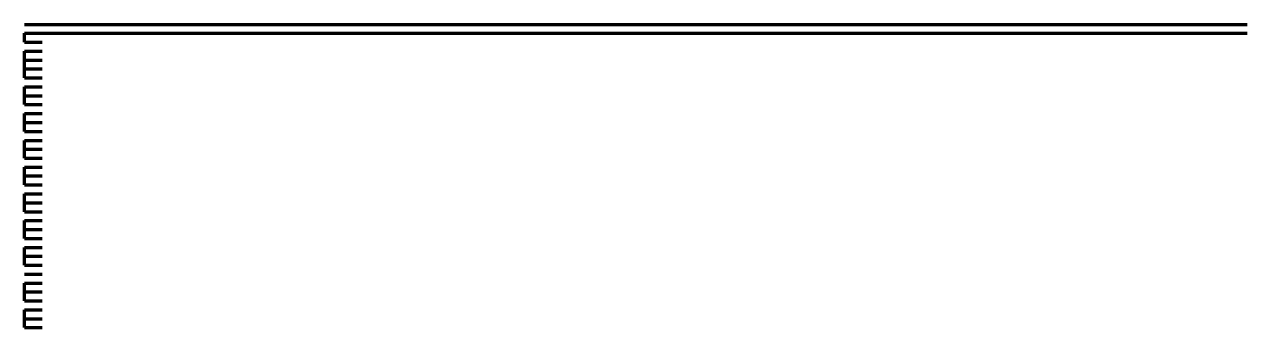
# Model space of a CAD drawing. Header units: inches. Extents: x 16 to 776, y 37 to 575.
# Drawn here: x 603.33 to 626.08, y 410.33 to 416 of the extents above; entities that cross this region are included whole.
import ezdxf

# ---------------------------------------------------------------- set-up
doc = ezdxf.new("R2010")
doc.units = ezdxf.units.IN
doc.header["$MEASUREMENT"] = 0
doc.layers.add('P', color=250, linetype='CONTINUOUS', lineweight=100)

msp = doc.modelspace()

# ---------------------------------------------------------------- linework, layer by layer
at = {"layer": 'P', "color": 0, "linetype": 'Continuous'}
for points in [[(603.333, 416), (603.5, 416)], [(603.333, 416), (603.5, 416)], [(603.333, 416), (603.5, 416)], [(603.5, 416), (603.667, 416)], [(603.5, 416), (603.667, 416)], [(603.5, 416), (603.667, 416)], [(603.5, 416), (603.667, 416)], [(603.667, 416), (603.667, 416)], [(603.667, 416), (603.833, 416)], [(603.667, 416), (603.667, 416)], [(603.667, 416), (603.833, 416)], [(603.833, 416), (604, 416)], [(603.833, 416), (604, 416)], [(604, 416), (604, 416)], [(604, 416), (604.167, 416)], [(604, 416), (604, 416)], [(604, 416), (604.167, 416)], [(604.167, 416), (604.333, 416)], [(604.167, 416), (604.333, 416)], [(604.333, 416), (604.5, 416)], [(604.333, 416), (604.5, 416)], [(604.5, 416), (604.5, 416)], [(604.5, 416), (604.667, 416)], [(604.5, 416), (604.5, 416)], [(604.5, 416), (604.667, 416)], [(604.667, 416), (604.833, 416)], [(604.667, 416), (604.833, 416)], [(604.833, 416), (605, 416)], [(604.833, 416), (605, 416)], [(604.833, 416), (605, 416)], [(605, 416), (605, 416)], [(605, 416), (605, 416)], [(605, 416), (605.167, 416)], [(605, 416), (605, 416)], [(605, 416), (605.167, 416)], [(605.167, 416), (605.333, 416)], [(605.167, 416), (605.333, 416)], [(605.333, 416), (605.333, 416)], [(605.333, 416), (605.5, 416)], [(605.333, 416), (605.333, 416)], [(605.333, 416), (605.5, 416)], [(605.5, 416), (605.667, 416)], [(605.5, 416), (605.667, 416)], [(605.667, 416), (605.833, 416)], [(605.667, 416), (605.833, 416)], [(605.833, 416), (605.833, 416)], [(605.833, 416), (606, 416)], [(605.833, 416), (605.833, 416)], [(605.833, 416), (606, 416)], [(606, 416), (606.167, 416)], [(606, 416), (606.167, 416)], [(606.167, 416), (606.167, 416)], [(606.167, 416), (606.333, 416)], [(606.167, 416), (606.167, 416)], [(606.167, 416), (606.333, 416)], [(606.333, 416), (606.5, 416)], [(606.333, 416), (606.5, 416)], [(606.5, 416), (606.667, 416)], [(606.5, 416), (606.667, 416)], [(606.667, 416), (606.667, 416)], [(606.667, 416), (606.833, 416)], [(606.667, 416), (606.667, 416)], [(606.667, 416), (606.833, 416)], [(606.833, 416), (607, 416)], [(606.833, 416), (607, 416)], [(606.833, 416), (607, 416)], [(607, 416), (607, 416)], [(607, 416), (607, 416)], [(607, 416), (607.167, 416)], [(607, 416), (607, 416)], [(607, 416), (607.167, 416)], [(607, 416), (607, 416)], [(607, 416), (607.167, 416)], [(607.167, 416), (607.333, 416)], [(607.167, 416), (607.333, 416)], [(607.333, 416), (607.5, 416)], [(607.333, 416), (607.5, 416)], [(607.5, 416), (607.5, 416)], [(607.5, 416), (607.667, 416)], [(607.5, 416), (607.5, 416)], [(607.5, 416), (607.667, 416)], [(607.5, 416), (607.5, 416)], [(607.5, 416), (607.667, 416)], [(607.667, 416), (607.833, 416)], [(607.667, 416), (607.833, 416)], [(607.833, 416), (608, 416)], [(607.833, 416), (608, 416)], [(608, 416), (608, 416)], [(608, 416), (608.167, 416)], [(608, 416), (608, 416)], [(608, 416), (608.167, 416)], [(608, 416), (608, 416)], [(608, 416), (608.167, 416)], [(608.167, 416), (608.333, 416)], [(608.167, 416), (608.333, 416)], [(608.333, 416), (608.333, 416)], [(608.333, 416), (608.5, 416)], [(608.333, 416), (608.333, 416)], [(608.333, 416), (608.5, 416)], [(608.333, 416), (608.5, 416)], [(608.5, 416), (608.667, 416)], [(608.5, 416), (608.667, 416)], [(608.5, 416), (608.667, 416)], [(608.667, 416), (608.833, 416)], [(608.667, 416), (608.833, 416)], [(608.833, 416), (608.833, 416)], [(608.833, 416), (609, 416)], [(608.833, 416), (608.833, 416)], [(608.833, 416), (609, 416)], [(609, 416), (609.167, 416)], [(609, 416), (609.167, 416)], [(609, 416), (609.167, 416)], [(609.167, 416), (609.167, 416)], [(609.167, 416), (609.167, 416)], [(609.167, 416), (609.333, 416)], [(609.167, 416), (609.167, 416)], [(609.167, 416), (609.333, 416)], [(609.333, 416), (609.5, 416)], [(609.333, 416), (609.5, 416)], [(609.5, 416), (609.667, 416)], [(609.5, 416), (609.667, 416)], [(609.667, 416), (609.667, 416)], [(609.667, 416), (609.833, 416)], [(609.667, 416), (609.667, 416)], [(609.667, 416), (609.833, 416)], [(609.833, 416), (610, 416)], [(609.833, 416), (610, 416)], [(610, 416), (610, 416)], [(610, 416), (610.167, 416)], [(610, 416), (610, 416)], [(610, 416), (610.167, 416)], [(610.167, 416), (610.333, 416)], [(610.167, 416), (610.333, 416)], [(610.333, 416), (610.5, 416)], [(610.333, 416), (610.5, 416)], [(610.5, 416), (610.5, 416)], [(610.5, 416), (610.667, 416)], [(610.5, 416), (610.5, 416)], [(610.5, 416), (610.667, 416)], [(610.667, 416), (610.833, 416)], [(610.667, 416), (610.833, 416)], [(610.833, 416), (611, 416)], [(610.833, 416), (611, 416)], [(611, 416), (611, 416)], [(611, 416), (611.167, 416)], [(611, 416), (611, 416)], [(611, 416), (611.167, 416)], [(611.167, 416), (611.333, 416)], [(611.167, 416), (611.333, 416)], [(611.333, 416), (611.333, 416)], [(611.333, 416), (611.5, 416)], [(611.333, 416), (611.333, 416)], [(611.333, 416), (611.5, 416)], [(611.5, 416), (611.667, 416)], [(611.5, 416), (611.667, 416)], [(611.667, 416), (611.833, 416)], [(611.667, 416), (611.833, 416)], [(611.833, 416), (611.833, 416)], [(611.833, 416), (612, 416)], [(611.833, 416), (611.833, 416)], [(611.833, 416), (612, 416)], [(612, 416), (612.167, 416)], [(612, 416), (612.167, 416)], [(612.167, 416), (612.167, 416)], [(612.167, 416), (612.333, 416)], [(612.167, 416), (612.167, 416)], [(612.167, 416), (612.333, 416)], [(612.333, 416), (612.5, 416)], [(612.333, 416), (612.5, 416)], [(612.5, 416), (612.667, 416)], [(612.5, 416), (612.667, 416)], [(612.667, 416), (612.667, 416)], [(612.667, 416), (612.833, 416)], [(612.667, 416), (612.667, 416)], [(612.667, 416), (612.833, 416)], [(612.833, 416), (613, 416)], [(612.833, 416), (613, 416)], [(613, 416), (613, 416)], [(613, 416), (613.167, 416)], [(613, 416), (613, 416)], [(613, 416), (613.167, 416)], [(613.167, 416), (613.333, 416)], [(613.167, 416), (613.333, 416)], [(613.167, 416), (613.333, 416)], [(613.333, 416), (613.5, 416)], [(613.333, 416), (613.5, 416)], [(613.333, 416), (613.5, 416)], [(613.5, 416), (613.5, 416)], [(613.5, 416), (613.667, 416)], [(613.5, 416), (613.5, 416)], [(613.5, 416), (613.667, 416)], [(613.667, 416), (613.833, 416)], [(613.667, 416), (613.833, 416)], [(613.833, 416), (614, 416)], [(613.833, 416), (614, 416)], [(614, 416), (614, 416)], [(614, 416), (614.167, 416)], [(614, 416), (614, 416)], [(614, 416), (614.167, 416)], [(614.167, 416), (614.333, 416)], [(614.167, 416), (614.333, 416)], [(614.333, 416), (614.333, 416)], [(614.333, 416), (614.5, 416)], [(614.333, 416), (614.333, 416)], [(614.333, 416), (614.5, 416)], [(614.5, 416), (614.667, 416)], [(614.5, 416), (614.667, 416)], [(614.667, 416), (614.833, 416)], [(614.667, 416), (614.833, 416)], [(614.667, 416), (614.833, 416)], [(614.833, 416), (614.833, 416)], [(614.833, 416), (614.833, 416)], [(614.833, 416), (615, 416)], [(614.833, 416), (614.833, 416)], [(614.833, 416), (615, 416)], [(615, 416), (615.167, 416)], [(615, 416), (615.167, 416)], [(615.167, 416), (615.167, 416)], [(615.167, 416), (615.333, 416)], [(615.167, 416), (615.167, 416)], [(615.167, 416), (615.333, 416)], [(615.167, 416), (615.333, 416)], [(615.333, 416), (615.5, 416)], [(615.333, 416), (615.5, 416)], [(615.333, 416), (615.5, 416)], [(615.5, 416), (615.667, 416)], [(615.5, 416), (615.667, 416)], [(615.667, 416), (615.667, 416)], [(615.667, 416), (615.833, 416)], [(615.667, 416), (615.667, 416)], [(615.667, 416), (615.833, 416)], [(615.667, 416), (615.833, 416)], [(615.833, 416), (616, 416)], [(615.833, 416), (616, 416)], [(615.833, 416), (616, 416)], [(616, 416), (616, 416)], [(616, 416), (616.167, 416)], [(616, 416), (616, 416)], [(616, 416), (616.167, 416)], [(616.167, 416), (616.333, 416)], [(616.167, 416), (616.333, 416)], [(616.167, 416), (616.333, 416)], [(616.333, 416), (616.5, 416)], [(616.333, 416), (616.5, 416)], [(616.333, 416), (616.5, 416)], [(616.5, 416), (616.5, 416)], [(616.5, 416), (616.667, 416)], [(616.5, 416), (616.5, 416)], [(616.5, 416), (616.667, 416)], [(616.667, 416), (616.833, 416)], [(616.667, 416), (616.833, 416)], [(616.667, 416), (616.833, 416)], [(616.833, 416), (617, 416)], [(616.833, 416), (617, 416)], [(616.833, 416), (617, 416)], [(616.833, 416), (617, 416)], [(617, 416), (617, 416)], [(617, 416), (617, 416)], [(617, 416), (617.167, 416)], [(617, 416), (617, 416)], [(617, 416), (617.167, 416)], [(617.167, 416), (617.333, 416)], [(617.167, 416), (617.333, 416)], [(617.333, 416), (617.333, 416)], [(617.333, 416), (617.5, 416)], [(617.333, 416), (617.333, 416)], [(617.333, 416), (617.5, 416)], [(617.5, 416), (617.667, 416)], [(617.5, 416), (617.667, 416)], [(617.667, 416), (617.833, 416)], [(617.667, 416), (617.833, 416)], [(617.833, 416), (617.833, 416)], [(617.833, 416), (618, 416)], [(617.833, 416), (617.833, 416)], [(617.833, 416), (618, 416)], [(618, 416), (618.167, 416)], [(618, 416), (618.167, 416)], [(618.167, 416), (618.167, 416)], [(618.167, 416), (618.333, 416)], [(618.167, 416), (618.167, 416)], [(618.167, 416), (618.333, 416)], [(618.333, 416), (618.5, 416)], [(618.333, 416), (618.5, 416)], [(618.5, 416), (618.667, 416)], [(618.5, 416), (618.667, 416)], [(618.667, 416), (618.667, 416)], [(618.667, 416), (618.833, 416)], [(618.667, 416), (618.667, 416)], [(618.667, 416), (618.833, 416)], [(618.833, 416), (619, 416)], [(618.833, 416), (619, 416)], [(618.833, 416), (619, 416)], [(619, 416), (619, 416)], [(619, 416), (619, 416)], [(619, 416), (619.167, 416)], [(619, 416), (619, 416)], [(619, 416), (619.167, 416)], [(619.167, 416), (619.333, 416)], [(619.167, 416), (619.333, 416)], [(619.333, 416), (619.5, 416)], [(619.333, 416), (619.5, 416)], [(619.5, 416), (619.5, 416)], [(619.5, 416), (619.667, 416)], [(619.5, 416), (619.5, 416)], [(619.5, 416), (619.667, 416)], [(619.667, 416), (619.833, 416)], [(619.667, 416), (619.833, 416)], [(619.833, 416), (620, 416)], [(619.833, 416), (620, 416)], [(620, 416), (620, 416)], [(620, 416), (620.167, 416)], [(620, 416), (620, 416)], [(620, 416), (620.167, 416)], [(620.167, 416), (620.333, 416)], [(620.167, 416), (620.333, 416)], [(620.333, 416), (620.333, 416)], [(620.333, 416), (620.5, 416)], [(620.333, 416), (620.333, 416)], [(620.333, 416), (620.5, 416)], [(620.5, 416), (620.667, 416)], [(620.5, 416), (620.667, 416)], [(620.667, 416), (620.833, 416)], [(620.667, 416), (620.833, 416)], [(620.833, 416), (620.833, 416)], [(620.833, 416), (621, 416)], [(620.833, 416), (620.833, 416)], [(620.833, 416), (621, 416)], [(621, 416), (621.167, 416)], [(621, 416), (621.167, 416)], [(621, 416), (621.167, 416)], [(621.167, 416), (621.167, 416)], [(621.167, 416), (621.167, 416)], [(621.167, 416), (621.333, 416)], [(621.167, 416), (621.167, 416)], [(621.167, 416), (621.333, 416)], [(621.333, 416), (621.5, 416)], [(621.333, 416), (621.5, 416)], [(621.5, 416), (621.667, 416)], [(621.5, 416), (621.667, 416)], [(621.5, 416), (621.667, 416)], [(621.667, 416), (621.667, 416)], [(621.667, 416), (621.667, 416)], [(621.667, 416), (621.833, 416)], [(621.667, 416), (621.667, 416)], [(621.667, 416), (621.833, 416)], [(621.833, 416), (622, 416)], [(621.833, 416), (622, 416)], [(622, 416), (622, 416)], [(622, 416), (622.167, 416)], [(622, 416), (622, 416)], [(622, 416), (622.167, 416)], [(622, 416), (622, 416)], [(622, 416), (622.167, 416)], [(622.167, 416), (622.333, 416)], [(622.167, 416), (622.333, 416)], [(622.333, 416), (622.5, 416)], [(622.333, 416), (622.5, 416)], [(622.5, 416), (622.5, 416)], [(622.5, 416), (622.667, 416)], [(622.5, 416), (622.5, 416)], [(622.5, 416), (622.667, 416)], [(622.5, 416), (622.5, 416)], [(622.5, 416), (622.667, 416)], [(622.667, 416), (622.833, 416)], [(622.667, 416), (622.833, 416)], [(622.833, 416), (623, 416)], [(622.833, 416), (623, 416)], [(623, 416), (623, 416)], [(623, 416), (623.167, 416)], [(623, 416), (623, 416)], [(623, 416), (623.167, 416)], [(623.167, 416), (623.333, 416)], [(623.167, 416), (623.333, 416)], [(623.333, 416), (623.333, 416)], [(623.333, 416), (623.5, 416)], [(623.333, 416), (623.333, 416)], [(623.333, 416), (623.5, 416)], [(623.5, 416), (623.667, 416)], [(623.5, 416), (623.667, 416)], [(623.667, 416), (623.833, 416)], [(623.667, 416), (623.833, 416)], [(623.833, 416), (623.833, 416)], [(623.833, 416), (624, 416)], [(623.833, 416), (623.833, 416)], [(623.833, 416), (624, 416)], [(624, 416), (624.167, 416)], [(624, 416), (624.167, 416)], [(624, 416), (624.167, 416)], [(624.167, 416), (624.167, 416)], [(624.167, 416), (624.167, 416)], [(624.167, 416), (624.333, 416)], [(624.167, 416), (624.167, 416)], [(624.167, 416), (624.333, 416)], [(624.333, 416), (624.5, 416)], [(624.333, 416), (624.5, 416)], [(624.5, 416), (624.667, 416)], [(624.5, 416), (624.667, 416)], [(624.5, 416), (624.667, 416)], [(624.667, 416), (624.667, 416)], [(624.667, 416), (624.667, 416)], [(624.667, 416), (624.833, 416)], [(624.667, 416), (624.667, 416)], [(624.667, 416), (624.833, 416)], [(624.833, 416), (625, 416)], [(624.833, 416), (625, 416)], [(625, 416), (625, 416)], [(625, 416), (625.167, 416)], [(625, 416), (625, 416)], [(625, 416), (625.167, 416)], [(625.167, 416), (625.333, 416)], [(625.167, 416), (625.333, 416)], [(625.333, 416), (625.5, 416)], [(625.333, 416), (625.5, 416)], [(625.5, 416), (625.5, 416)], [(625.5, 416), (625.667, 416)], [(625.5, 416), (625.5, 416)], [(625.5, 416), (625.667, 416)], [(625.667, 416), (625.833, 416)], [(625.667, 416), (625.833, 416)], [(625.833, 416), (626, 416)], [(625.833, 416), (626, 416)], [(626, 416), (626, 416)], [(626, 416), (626.167, 416)], [(626, 416), (626, 416)], [(626, 416), (626.167, 416)], [(603.333, 415.833), (603.5, 415.833)], [(603.333, 415.833), (603.5, 415.833)], [(603.333, 415.833), (603.5, 415.833)], [(603.333, 415.667), (603.333, 415.833)], [(603.333, 415.833), (603.5, 415.833)], [(603.333, 415.833), (603.5, 415.833)], [(603.333, 415.667), (603.5, 415.667)], [(603.333, 415.667), (603.5, 415.667)], [(603.333, 415.667), (603.5, 415.667)], [(603.5, 415.833), (603.667, 415.833)], [(603.5, 415.833), (603.667, 415.833)], [(603.5, 415.833), (603.667, 415.833)], [(603.5, 415.833), (603.667, 415.833)], [(603.5, 415.833), (603.667, 415.833)], [(603.5, 415.833), (603.667, 415.833)], [(603.5, 415.667), (603.667, 415.667)], [(603.5, 415.667), (603.667, 415.667)], [(603.5, 415.667), (603.667, 415.667)], [(603.667, 415.833), (603.667, 415.833)], [(603.667, 415.833), (603.667, 415.833)], [(603.667, 415.833), (603.833, 415.833)], [(603.667, 415.833), (603.667, 415.833)], [(603.667, 415.833), (603.833, 415.833)], [(603.833, 415.833), (604, 415.833)], [(603.833, 415.833), (604, 415.833)], [(603.833, 415.833), (604, 415.833)], [(604, 415.833), (604, 415.833)], [(604, 415.833), (604, 415.833)], [(604, 415.833), (604.167, 415.833)], [(604, 415.833), (604, 415.833)], [(604, 415.833), (604.167, 415.833)], [(604, 415.833), (604.167, 415.833)], [(604.167, 415.833), (604.333, 415.833)], [(604.167, 415.833), (604.333, 415.833)], [(604.333, 415.833), (604.5, 415.833)], [(604.333, 415.833), (604.5, 415.833)], [(604.333, 415.833), (604.5, 415.833)], [(604.5, 415.833), (604.5, 415.833)], [(604.5, 415.833), (604.5, 415.833)], [(604.5, 415.833), (604.667, 415.833)], [(604.5, 415.833), (604.5, 415.833)], [(604.5, 415.833), (604.667, 415.833)], [(604.5, 415.833), (604.667, 415.833)], [(604.667, 415.833), (604.833, 415.833)], [(604.667, 415.833), (604.833, 415.833)], [(604.833, 415.833), (605, 415.833)], [(604.833, 415.833), (605, 415.833)], [(604.833, 415.833), (605, 415.833)], [(605, 415.833), (605, 415.833)], [(605, 415.833), (605, 415.833)], [(605, 415.833), (605, 415.833)], [(605, 415.833), (605.167, 415.833)], [(605, 415.833), (605, 415.833)], [(605, 415.833), (605.167, 415.833)], [(605, 415.833), (605.167, 415.833)], [(605.167, 415.833), (605.333, 415.833)], [(605.167, 415.833), (605.333, 415.833)], [(605.167, 415.833), (605.333, 415.833)], [(605.333, 415.833), (605.333, 415.833)], [(605.333, 415.833), (605.333, 415.833)], [(605.333, 415.833), (605.5, 415.833)], [(605.333, 415.833), (605.5, 415.833)], [(605.333, 415.833), (605.5, 415.833)], [(605.5, 415.833), (605.667, 415.833)], [(605.5, 415.833), (605.667, 415.833)], [(605.5, 415.833), (605.667, 415.833)], [(605.667, 415.833), (605.833, 415.833)], [(605.667, 415.833), (605.833, 415.833)], [(605.667, 415.833), (605.833, 415.833)], [(605.833, 415.833), (605.833, 415.833)], [(605.833, 415.833), (605.833, 415.833)], [(605.833, 415.833), (606, 415.833)], [(605.833, 415.833), (606, 415.833)], [(605.833, 415.833), (606, 415.833)], [(606, 415.833), (606.167, 415.833)], [(606, 415.833), (606.167, 415.833)], [(606, 415.833), (606.167, 415.833)], [(606.167, 415.833), (606.167, 415.833)], [(606.167, 415.833), (606.167, 415.833)], [(606.167, 415.833), (606.333, 415.833)], [(606.167, 415.833), (606.167, 415.833)], [(606.167, 415.833), (606.333, 415.833)], [(606.333, 415.833), (606.5, 415.833)], [(606.333, 415.833), (606.5, 415.833)], [(606.333, 415.833), (606.5, 415.833)], [(606.5, 415.833), (606.667, 415.833)], [(606.5, 415.833), (606.667, 415.833)], [(606.5, 415.833), (606.667, 415.833)], [(606.667, 415.833), (606.667, 415.833)], [(606.667, 415.833), (606.667, 415.833)], [(606.667, 415.833), (606.833, 415.833)], [(606.667, 415.833), (606.667, 415.833)], [(606.667, 415.833), (606.833, 415.833)], [(606.833, 415.833), (607, 415.833)], [(606.833, 415.833), (607, 415.833)], [(606.833, 415.833), (607, 415.833)], [(607, 415.833), (607, 415.833)], [(607, 415.833), (607, 415.833)], [(607, 415.833), (607, 415.833)], [(607, 415.833), (607.167, 415.833)], [(607, 415.833), (607, 415.833)], [(607, 415.833), (607.167, 415.833)], [(607, 415.833), (607.167, 415.833)], [(607, 415.833), (607.167, 415.833)], [(607.167, 415.833), (607.333, 415.833)], [(607.167, 415.833), (607.333, 415.833)], [(607.167, 415.833), (607.333, 415.833)], [(607.333, 415.833), (607.5, 415.833)], [(607.333, 415.833), (607.5, 415.833)], [(607.5, 415.833), (607.5, 415.833)], [(607.5, 415.833), (607.5, 415.833)], [(607.5, 415.833), (607.667, 415.833)], [(607.5, 415.833), (607.5, 415.833)], [(607.5, 415.833), (607.667, 415.833)], [(607.5, 415.833), (607.667, 415.833)], [(607.5, 415.833), (607.667, 415.833)], [(607.667, 415.833), (607.833, 415.833)], [(607.667, 415.833), (607.833, 415.833)], [(607.667, 415.833), (607.833, 415.833)], [(607.833, 415.833), (608, 415.833)], [(607.833, 415.833), (608, 415.833)], [(608, 415.833), (608, 415.833)], [(608, 415.833), (608, 415.833)], [(608, 415.833), (608.167, 415.833)], [(608, 415.833), (608, 415.833)], [(608, 415.833), (608.167, 415.833)], [(608, 415.833), (608.167, 415.833)], [(608, 415.833), (608.167, 415.833)], [(608.167, 415.833), (608.333, 415.833)], [(608.167, 415.833), (608.333, 415.833)], [(608.167, 415.833), (608.333, 415.833)], [(608.333, 415.833), (608.333, 415.833)], [(608.333, 415.833), (608.333, 415.833)], [(608.333, 415.833), (608.5, 415.833)], [(608.333, 415.833), (608.5, 415.833)], [(608.333, 415.833), (608.5, 415.833)], [(608.5, 415.833), (608.667, 415.833)], [(608.5, 415.833), (608.667, 415.833)], [(608.5, 415.833), (608.667, 415.833)], [(608.5, 415.833), (608.667, 415.833)], [(608.667, 415.833), (608.833, 415.833)], [(608.667, 415.833), (608.833, 415.833)], [(608.667, 415.833), (608.833, 415.833)], [(608.833, 415.833), (608.833, 415.833)], [(608.833, 415.833), (608.833, 415.833)], [(608.833, 415.833), (609, 415.833)], [(608.833, 415.833), (608.833, 415.833)], [(608.833, 415.833), (609, 415.833)], [(609, 415.833), (609.167, 415.833)], [(609, 415.833), (609.167, 415.833)], [(609, 415.833), (609.167, 415.833)], [(609.167, 415.833), (609.167, 415.833)], [(609.167, 415.833), (609.167, 415.833)], [(609.167, 415.833), (609.167, 415.833)], [(609.167, 415.833), (609.333, 415.833)], [(609.167, 415.833), (609.167, 415.833)], [(609.167, 415.833), (609.333, 415.833)], [(609.167, 415.833), (609.333, 415.833)], [(609.333, 415.833), (609.5, 415.833)], [(609.333, 415.833), (609.5, 415.833)], [(609.333, 415.833), (609.5, 415.833)], [(609.5, 415.833), (609.667, 415.833)], [(609.5, 415.833), (609.667, 415.833)], [(609.667, 415.833), (609.667, 415.833)], [(609.667, 415.833), (609.667, 415.833)], [(609.667, 415.833), (609.833, 415.833)], [(609.667, 415.833), (609.667, 415.833)], [(609.667, 415.833), (609.833, 415.833)], [(609.667, 415.833), (609.833, 415.833)], [(609.833, 415.833), (610, 415.833)], [(609.833, 415.833), (610, 415.833)], [(609.833, 415.833), (610, 415.833)], [(610, 415.833), (610, 415.833)], [(610, 415.833), (610, 415.833)], [(610, 415.833), (610.167, 415.833)], [(610, 415.833), (610.167, 415.833)], [(610, 415.833), (610.167, 415.833)], [(610.167, 415.833), (610.333, 415.833)], [(610.167, 415.833), (610.333, 415.833)], [(610.167, 415.833), (610.333, 415.833)], [(610.333, 415.833), (610.5, 415.833)], [(610.333, 415.833), (610.5, 415.833)], [(610.333, 415.833), (610.5, 415.833)], [(610.5, 415.833), (610.5, 415.833)], [(610.5, 415.833), (610.5, 415.833)], [(610.5, 415.833), (610.667, 415.833)], [(610.5, 415.833), (610.667, 415.833)], [(610.5, 415.833), (610.667, 415.833)], [(610.667, 415.833), (610.833, 415.833)], [(610.667, 415.833), (610.833, 415.833)], [(610.667, 415.833), (610.833, 415.833)], [(610.833, 415.833), (611, 415.833)], [(610.833, 415.833), (611, 415.833)], [(610.833, 415.833), (611, 415.833)], [(611, 415.833), (611, 415.833)], [(611, 415.833), (611, 415.833)], [(611, 415.833), (611.167, 415.833)], [(611, 415.833), (611, 415.833)], [(611, 415.833), (611.167, 415.833)], [(611.167, 415.833), (611.333, 415.833)], [(611.167, 415.833), (611.333, 415.833)], [(611.167, 415.833), (611.333, 415.833)], [(611.333, 415.833), (611.333, 415.833)], [(611.333, 415.833), (611.333, 415.833)], [(611.333, 415.833), (611.5, 415.833)], [(611.333, 415.833), (611.333, 415.833)], [(611.333, 415.833), (611.5, 415.833)], [(611.333, 415.833), (611.5, 415.833)], [(611.5, 415.833), (611.667, 415.833)], [(611.5, 415.833), (611.667, 415.833)], [(611.667, 415.833), (611.833, 415.833)], [(611.667, 415.833), (611.833, 415.833)], [(611.667, 415.833), (611.833, 415.833)], [(611.833, 415.833), (611.833, 415.833)], [(611.833, 415.833), (611.833, 415.833)], [(611.833, 415.833), (612, 415.833)], [(611.833, 415.833), (611.833, 415.833)], [(611.833, 415.833), (612, 415.833)], [(611.833, 415.833), (612, 415.833)], [(612, 415.833), (612.167, 415.833)], [(612, 415.833), (612.167, 415.833)], [(612.167, 415.833), (612.167, 415.833)], [(612.167, 415.833), (612.167, 415.833)], [(612.167, 415.833), (612.333, 415.833)], [(612.167, 415.833), (612.167, 415.833)], [(612.167, 415.833), (612.333, 415.833)], [(612.167, 415.833), (612.333, 415.833)], [(612.333, 415.833), (612.5, 415.833)], [(612.333, 415.833), (612.5, 415.833)], [(612.333, 415.833), (612.5, 415.833)], [(612.5, 415.833), (612.667, 415.833)], [(612.5, 415.833), (612.667, 415.833)], [(612.667, 415.833), (612.667, 415.833)], [(612.667, 415.833), (612.667, 415.833)], [(612.667, 415.833), (612.833, 415.833)], [(612.667, 415.833), (612.667, 415.833)], [(612.667, 415.833), (612.833, 415.833)], [(612.667, 415.833), (612.833, 415.833)], [(612.833, 415.833), (613, 415.833)], [(612.833, 415.833), (613, 415.833)], [(612.833, 415.833), (613, 415.833)], [(613, 415.833), (613, 415.833)], [(613, 415.833), (613, 415.833)], [(613, 415.833), (613.167, 415.833)], [(613, 415.833), (613, 415.833)], [(613, 415.833), (613.167, 415.833)], [(613.167, 415.833), (613.333, 415.833)], [(613.167, 415.833), (613.333, 415.833)], [(613.167, 415.833), (613.333, 415.833)], [(613.333, 415.833), (613.5, 415.833)], [(613.333, 415.833), (613.5, 415.833)], [(613.333, 415.833), (613.5, 415.833)], [(613.333, 415.833), (613.5, 415.833)], [(613.5, 415.833), (613.5, 415.833)], [(613.5, 415.833), (613.5, 415.833)], [(613.5, 415.833), (613.667, 415.833)], [(613.5, 415.833), (613.5, 415.833)], [(613.5, 415.833), (613.667, 415.833)], [(613.667, 415.833), (613.833, 415.833)], [(613.667, 415.833), (613.833, 415.833)], [(613.667, 415.833), (613.833, 415.833)], [(613.833, 415.833), (614, 415.833)], [(613.833, 415.833), (614, 415.833)], [(613.833, 415.833), (614, 415.833)], [(614, 415.833), (614, 415.833)], [(614, 415.833), (614, 415.833)], [(614, 415.833), (614.167, 415.833)], [(614, 415.833), (614, 415.833)], [(614, 415.833), (614.167, 415.833)], [(614.167, 415.833), (614.333, 415.833)], [(614.167, 415.833), (614.333, 415.833)], [(614.167, 415.833), (614.333, 415.833)], [(614.333, 415.833), (614.333, 415.833)], [(614.333, 415.833), (614.333, 415.833)], [(614.333, 415.833), (614.5, 415.833)], [(614.333, 415.833), (614.333, 415.833)], [(614.333, 415.833), (614.5, 415.833)], [(614.333, 415.833), (614.5, 415.833)], [(614.5, 415.833), (614.667, 415.833)], [(614.5, 415.833), (614.667, 415.833)], [(614.667, 415.833), (614.833, 415.833)], [(614.667, 415.833), (614.833, 415.833)], [(614.667, 415.833), (614.833, 415.833)], [(614.833, 415.833), (614.833, 415.833)], [(614.833, 415.833), (614.833, 415.833)], [(614.833, 415.833), (614.833, 415.833)], [(614.833, 415.833), (615, 415.833)], [(614.833, 415.833), (614.833, 415.833)], [(614.833, 415.833), (615, 415.833)], [(614.833, 415.833), (615, 415.833)], [(615, 415.833), (615.167, 415.833)], [(615, 415.833), (615.167, 415.833)], [(615, 415.833), (615.167, 415.833)], [(615.167, 415.833), (615.167, 415.833)], [(615.167, 415.833), (615.167, 415.833)], [(615.167, 415.833), (615.333, 415.833)], [(615.167, 415.833), (615.333, 415.833)], [(615.167, 415.833), (615.333, 415.833)], [(615.333, 415.833), (615.5, 415.833)], [(615.333, 415.833), (615.5, 415.833)], [(615.333, 415.833), (615.5, 415.833)], [(615.333, 415.833), (615.5, 415.833)], [(615.5, 415.833), (615.667, 415.833)], [(615.5, 415.833), (615.667, 415.833)], [(615.5, 415.833), (615.667, 415.833)], [(615.667, 415.833), (615.667, 415.833)], [(615.667, 415.833), (615.667, 415.833)], [(615.667, 415.833), (615.833, 415.833)], [(615.667, 415.833), (615.833, 415.833)], [(615.667, 415.833), (615.833, 415.833)], [(615.833, 415.833), (616, 415.833)], [(615.833, 415.833), (616, 415.833)], [(615.833, 415.833), (616, 415.833)], [(615.833, 415.833), (616, 415.833)], [(616, 415.833), (616, 415.833)], [(616, 415.833), (616, 415.833)], [(616, 415.833), (616.167, 415.833)], [(616, 415.833), (616, 415.833)], [(616, 415.833), (616.167, 415.833)], [(616.167, 415.833), (616.333, 415.833)], [(616.167, 415.833), (616.333, 415.833)], [(616.167, 415.833), (616.333, 415.833)], [(616.333, 415.833), (616.5, 415.833)], [(616.333, 415.833), (616.5, 415.833)], [(616.333, 415.833), (616.5, 415.833)], [(616.333, 415.833), (616.5, 415.833)], [(616.5, 415.833), (616.5, 415.833)], [(616.5, 415.833), (616.5, 415.833)], [(616.5, 415.833), (616.667, 415.833)], [(616.5, 415.833), (616.5, 415.833)], [(616.5, 415.833), (616.667, 415.833)], [(616.667, 415.833), (616.833, 415.833)], [(616.667, 415.833), (616.833, 415.833)], [(616.667, 415.833), (616.833, 415.833)], [(616.833, 415.833), (617, 415.833)], [(616.833, 415.833), (617, 415.833)], [(616.833, 415.833), (617, 415.833)], [(616.833, 415.833), (617, 415.833)], [(617, 415.833), (617, 415.833)], [(617, 415.833), (617, 415.833)], [(617, 415.833), (617, 415.833)], [(617, 415.833), (617.167, 415.833)], [(617, 415.833), (617, 415.833)], [(617, 415.833), (617.167, 415.833)], [(617, 415.833), (617.167, 415.833)], [(617.167, 415.833), (617.333, 415.833)], [(617.167, 415.833), (617.333, 415.833)], [(617.167, 415.833), (617.333, 415.833)], [(617.333, 415.833), (617.333, 415.833)], [(617.333, 415.833), (617.333, 415.833)], [(617.333, 415.833), (617.5, 415.833)], [(617.333, 415.833), (617.5, 415.833)], [(617.333, 415.833), (617.5, 415.833)], [(617.5, 415.833), (617.667, 415.833)], [(617.5, 415.833), (617.667, 415.833)], [(617.5, 415.833), (617.667, 415.833)], [(617.667, 415.833), (617.833, 415.833)], [(617.667, 415.833), (617.833, 415.833)], [(617.667, 415.833), (617.833, 415.833)], [(617.833, 415.833), (617.833, 415.833)], [(617.833, 415.833), (617.833, 415.833)], [(617.833, 415.833), (618, 415.833)], [(617.833, 415.833), (618, 415.833)], [(617.833, 415.833), (618, 415.833)], [(618, 415.833), (618.167, 415.833)], [(618, 415.833), (618.167, 415.833)], [(618, 415.833), (618.167, 415.833)], [(618.167, 415.833), (618.167, 415.833)], [(618.167, 415.833), (618.167, 415.833)], [(618.167, 415.833), (618.333, 415.833)], [(618.167, 415.833), (618.167, 415.833)], [(618.167, 415.833), (618.333, 415.833)], [(618.333, 415.833), (618.5, 415.833)], [(618.333, 415.833), (618.5, 415.833)], [(618.333, 415.833), (618.5, 415.833)], [(618.5, 415.833), (618.667, 415.833)], [(618.5, 415.833), (618.667, 415.833)], [(618.5, 415.833), (618.667, 415.833)], [(618.667, 415.833), (618.667, 415.833)], [(618.667, 415.833), (618.667, 415.833)], [(618.667, 415.833), (618.833, 415.833)], [(618.667, 415.833), (618.667, 415.833)], [(618.667, 415.833), (618.833, 415.833)], [(618.833, 415.833), (619, 415.833)], [(618.833, 415.833), (619, 415.833)], [(618.833, 415.833), (619, 415.833)], [(619, 415.833), (619, 415.833)], [(619, 415.833), (619, 415.833)], [(619, 415.833), (619, 415.833)], [(619, 415.833), (619.167, 415.833)], [(619, 415.833), (619, 415.833)], [(619, 415.833), (619.167, 415.833)], [(619, 415.833), (619.167, 415.833)], [(619.167, 415.833), (619.333, 415.833)], [(619.167, 415.833), (619.333, 415.833)], [(619.167, 415.833), (619.333, 415.833)], [(619.333, 415.833), (619.5, 415.833)], [(619.333, 415.833), (619.5, 415.833)], [(619.5, 415.833), (619.5, 415.833)], [(619.5, 415.833), (619.5, 415.833)], [(619.5, 415.833), (619.667, 415.833)], [(619.5, 415.833), (619.5, 415.833)], [(619.5, 415.833), (619.667, 415.833)], [(619.5, 415.833), (619.667, 415.833)], [(619.667, 415.833), (619.833, 415.833)], [(619.667, 415.833), (619.833, 415.833)], [(619.667, 415.833), (619.833, 415.833)], [(619.833, 415.833), (620, 415.833)], [(619.833, 415.833), (620, 415.833)], [(620, 415.833), (620, 415.833)], [(620, 415.833), (620, 415.833)], [(620, 415.833), (620.167, 415.833)], [(620, 415.833), (620, 415.833)], [(620, 415.833), (620.167, 415.833)], [(620, 415.833), (620.167, 415.833)], [(620.167, 415.833), (620.333, 415.833)], [(620.167, 415.833), (620.333, 415.833)], [(620.167, 415.833), (620.333, 415.833)], [(620.333, 415.833), (620.333, 415.833)], [(620.333, 415.833), (620.333, 415.833)], [(620.333, 415.833), (620.5, 415.833)], [(620.333, 415.833), (620.5, 415.833)], [(620.333, 415.833), (620.5, 415.833)], [(620.5, 415.833), (620.667, 415.833)], [(620.5, 415.833), (620.667, 415.833)], [(620.5, 415.833), (620.667, 415.833)], [(620.667, 415.833), (620.833, 415.833)], [(620.667, 415.833), (620.833, 415.833)], [(620.667, 415.833), (620.833, 415.833)], [(620.833, 415.833), (620.833, 415.833)], [(620.833, 415.833), (620.833, 415.833)], [(620.833, 415.833), (621, 415.833)], [(620.833, 415.833), (620.833, 415.833)], [(620.833, 415.833), (621, 415.833)], [(621, 415.833), (621.167, 415.833)], [(621, 415.833), (621.167, 415.833)], [(621, 415.833), (621.167, 415.833)], [(621.167, 415.833), (621.167, 415.833)], [(621.167, 415.833), (621.167, 415.833)], [(621.167, 415.833), (621.167, 415.833)], [(621.167, 415.833), (621.333, 415.833)], [(621.167, 415.833), (621.167, 415.833)], [(621.167, 415.833), (621.333, 415.833)], [(621.167, 415.833), (621.333, 415.833)], [(621.333, 415.833), (621.5, 415.833)], [(621.333, 415.833), (621.5, 415.833)], [(621.5, 415.833), (621.667, 415.833)], [(621.5, 415.833), (621.667, 415.833)], [(621.5, 415.833), (621.667, 415.833)], [(621.667, 415.833), (621.667, 415.833)], [(621.667, 415.833), (621.667, 415.833)], [(621.667, 415.833), (621.667, 415.833)], [(621.667, 415.833), (621.833, 415.833)], [(621.667, 415.833), (621.667, 415.833)], [(621.667, 415.833), (621.833, 415.833)], [(621.667, 415.833), (621.833, 415.833)], [(621.833, 415.833), (622, 415.833)], [(621.833, 415.833), (622, 415.833)], [(622, 415.833), (622, 415.833)], [(622, 415.833), (622, 415.833)], [(622, 415.833), (622.167, 415.833)], [(622, 415.833), (622, 415.833)], [(622, 415.833), (622.167, 415.833)], [(622, 415.833), (622.167, 415.833)], [(622, 415.833), (622.167, 415.833)], [(622.167, 415.833), (622.333, 415.833)], [(622.167, 415.833), (622.333, 415.833)], [(622.167, 415.833), (622.333, 415.833)], [(622.333, 415.833), (622.5, 415.833)], [(622.333, 415.833), (622.5, 415.833)], [(622.5, 415.833), (622.5, 415.833)], [(622.5, 415.833), (622.5, 415.833)], [(622.5, 415.833), (622.667, 415.833)], [(622.5, 415.833), (622.5, 415.833)], [(622.5, 415.833), (622.667, 415.833)], [(622.5, 415.833), (622.667, 415.833)], [(622.5, 415.833), (622.667, 415.833)], [(622.667, 415.833), (622.833, 415.833)], [(622.667, 415.833), (622.833, 415.833)], [(622.667, 415.833), (622.833, 415.833)], [(622.833, 415.833), (623, 415.833)], [(622.833, 415.833), (623, 415.833)], [(622.833, 415.833), (623, 415.833)], [(623, 415.833), (623, 415.833)], [(623, 415.833), (623, 415.833)], [(623, 415.833), (623.167, 415.833)], [(623, 415.833), (623, 415.833)], [(623, 415.833), (623.167, 415.833)], [(623.167, 415.833), (623.333, 415.833)], [(623.167, 415.833), (623.333, 415.833)], [(623.167, 415.833), (623.333, 415.833)], [(623.333, 415.833), (623.333, 415.833)], [(623.333, 415.833), (623.333, 415.833)], [(623.333, 415.833), (623.5, 415.833)], [(623.333, 415.833), (623.333, 415.833)], [(623.333, 415.833), (623.5, 415.833)], [(623.333, 415.833), (623.5, 415.833)], [(623.5, 415.833), (623.667, 415.833)], [(623.5, 415.833), (623.667, 415.833)], [(623.667, 415.833), (623.833, 415.833)], [(623.667, 415.833), (623.833, 415.833)], [(623.667, 415.833), (623.833, 415.833)], [(623.833, 415.833), (623.833, 415.833)], [(623.833, 415.833), (623.833, 415.833)], [(623.833, 415.833), (624, 415.833)], [(623.833, 415.833), (623.833, 415.833)], [(623.833, 415.833), (624, 415.833)], [(624, 415.833), (624.167, 415.833)], [(624, 415.833), (624.167, 415.833)], [(624, 415.833), (624.167, 415.833)], [(624.167, 415.833), (624.167, 415.833)], [(624.167, 415.833), (624.167, 415.833)], [(624.167, 415.833), (624.167, 415.833)], [(624.167, 415.833), (624.333, 415.833)], [(624.167, 415.833), (624.167, 415.833)], [(624.167, 415.833), (624.333, 415.833)], [(624.167, 415.833), (624.333, 415.833)], [(624.333, 415.833), (624.5, 415.833)], [(624.333, 415.833), (624.5, 415.833)], [(624.5, 415.833), (624.667, 415.833)], [(624.5, 415.833), (624.667, 415.833)], [(624.5, 415.833), (624.667, 415.833)], [(624.667, 415.833), (624.667, 415.833)], [(624.667, 415.833), (624.667, 415.833)], [(624.667, 415.833), (624.667, 415.833)], [(624.667, 415.833), (624.833, 415.833)], [(624.667, 415.833), (624.667, 415.833)], [(624.667, 415.833), (624.833, 415.833)], [(624.667, 415.833), (624.833, 415.833)], [(624.833, 415.833), (625, 415.833)], [(624.833, 415.833), (625, 415.833)], [(624.833, 415.833), (625, 415.833)], [(625, 415.833), (625, 415.833)], [(625, 415.833), (625, 415.833)], [(625, 415.833), (625.167, 415.833)], [(625, 415.833), (625, 415.833)], [(625, 415.833), (625.167, 415.833)], [(625.167, 415.833), (625.333, 415.833)], [(625.167, 415.833), (625.333, 415.833)], [(625.167, 415.833), (625.333, 415.833)], [(625.333, 415.833), (625.5, 415.833)], [(625.333, 415.833), (625.5, 415.833)], [(625.333, 415.833), (625.5, 415.833)], [(625.5, 415.833), (625.5, 415.833)], [(625.5, 415.833), (625.5, 415.833)], [(625.5, 415.833), (625.667, 415.833)], [(625.5, 415.833), (625.5, 415.833)], [(625.5, 415.833), (625.667, 415.833)], [(625.667, 415.833), (625.833, 415.833)], [(625.667, 415.833), (625.833, 415.833)], [(625.667, 415.833), (625.833, 415.833)], [(625.833, 415.833), (626, 415.833)], [(625.833, 415.833), (626, 415.833)], [(625.833, 415.833), (626, 415.833)], [(626, 415.833), (626, 415.833)], [(626, 415.833), (626, 415.833)], [(626, 415.833), (626.167, 415.833)], [(626, 415.833), (626, 415.833)], [(626, 415.833), (626.167, 415.833)], [(603.333, 415.5), (603.5, 415.5)], [(603.333, 415.333), (603.333, 415.5)], [(603.333, 415.5), (603.5, 415.5)], [(603.333, 415.5), (603.5, 415.5)], [(603.333, 415.5), (603.5, 415.5)], [(603.333, 415.5), (603.5, 415.5)], [(603.5, 415.5), (603.667, 415.5)], [(603.5, 415.5), (603.667, 415.5)], [(603.5, 415.5), (603.667, 415.5)], [(603.5, 415.5), (603.667, 415.5)], [(603.5, 415.5), (603.667, 415.5)], [(603.333, 415.333), (603.5, 415.333)], [(603.333, 415.167), (603.333, 415.333)], [(603.333, 415.333), (603.5, 415.333)], [(603.5, 415.333), (603.667, 415.333)], [(603.5, 415.333), (603.667, 415.333)], [(603.333, 415.167), (603.5, 415.167)], [(603.333, 415), (603.333, 415.167)], [(603.333, 415.167), (603.5, 415.167)], [(603.333, 415), (603.5, 415)], [(603.333, 415), (603.5, 415)], [(603.333, 415), (603.5, 415)], [(603.333, 415), (603.333, 415)], [(603.333, 415), (603.5, 415)], [(603.5, 415.167), (603.667, 415.167)], [(603.5, 415.167), (603.667, 415.167)], [(603.5, 415), (603.667, 415)], [(603.5, 415), (603.667, 415)], [(603.5, 415), (603.667, 415)], [(603.5, 415), (603.667, 415)], [(603.333, 414.833), (603.5, 414.833)], [(603.333, 414.667), (603.333, 414.833)], [(603.333, 414.833), (603.5, 414.833)], [(603.5, 414.833), (603.667, 414.833)], [(603.5, 414.833), (603.667, 414.833)], [(603.333, 414.667), (603.5, 414.667)], [(603.333, 414.5), (603.333, 414.667)], [(603.333, 414.667), (603.5, 414.667)], [(603.333, 414.667), (603.5, 414.667)], [(603.333, 414.667), (603.333, 414.667)], [(603.333, 414.667), (603.5, 414.667)], [(603.5, 414.667), (603.667, 414.667)], [(603.5, 414.667), (603.667, 414.667)], [(603.5, 414.667), (603.667, 414.667)], [(603.5, 414.667), (603.667, 414.667)], [(603.333, 414.5), (603.5, 414.5)], [(603.333, 414.5), (603.5, 414.5)], [(603.333, 414.333), (603.5, 414.333)], [(603.333, 414.167), (603.333, 414.333)], [(603.333, 414.333), (603.5, 414.333)], [(603.5, 414.5), (603.667, 414.5)], [(603.5, 414.5), (603.667, 414.5)], [(603.5, 414.333), (603.667, 414.333)], [(603.5, 414.333), (603.667, 414.333)], [(603.333, 414.167), (603.5, 414.167)], [(603.333, 414), (603.333, 414.167)], [(603.333, 414.167), (603.5, 414.167)], [(603.333, 414.167), (603.5, 414.167)], [(603.333, 414.167), (603.333, 414.167)], [(603.333, 414.167), (603.5, 414.167)], [(603.5, 414.167), (603.667, 414.167)], [(603.5, 414.167), (603.667, 414.167)], [(603.5, 414.167), (603.667, 414.167)], [(603.5, 414.167), (603.667, 414.167)], [(603.333, 414), (603.5, 414)], [(603.333, 414), (603.5, 414)], [(603.333, 413.833), (603.5, 413.833)], [(603.333, 413.667), (603.333, 413.833)], [(603.333, 413.833), (603.5, 413.833)], [(603.333, 413.833), (603.5, 413.833)], [(603.333, 413.833), (603.333, 413.833)], [(603.333, 413.833), (603.5, 413.833)], [(603.5, 414), (603.667, 414)], [(603.5, 414), (603.667, 414)], [(603.5, 413.833), (603.667, 413.833)], [(603.5, 413.833), (603.667, 413.833)], [(603.5, 413.833), (603.667, 413.833)], [(603.5, 413.833), (603.667, 413.833)], [(603.333, 413.667), (603.5, 413.667)], [(603.333, 413.5), (603.333, 413.667)], [(603.333, 413.667), (603.5, 413.667)], [(603.5, 413.667), (603.667, 413.667)], [(603.5, 413.667), (603.667, 413.667)], [(603.333, 413.5), (603.5, 413.5)], [(603.333, 413.5), (603.5, 413.5)], [(603.5, 413.5), (603.667, 413.5)], [(603.5, 413.5), (603.667, 413.5)], [(603.333, 413.333), (603.5, 413.333)], [(603.333, 413.167), (603.333, 413.333)], [(603.333, 413.333), (603.5, 413.333)], [(603.333, 413.333), (603.5, 413.333)], [(603.333, 413.333), (603.333, 413.333)], [(603.333, 413.333), (603.5, 413.333)], [(603.333, 413.167), (603.5, 413.167)], [(603.333, 413), (603.333, 413.167)], [(603.333, 413.167), (603.5, 413.167)], [(603.5, 413.333), (603.667, 413.333)], [(603.5, 413.333), (603.667, 413.333)], [(603.5, 413.333), (603.667, 413.333)], [(603.5, 413.333), (603.667, 413.333)], [(603.5, 413.167), (603.667, 413.167)], [(603.5, 413.167), (603.667, 413.167)], [(603.333, 413), (603.5, 413)], [(603.333, 413), (603.5, 413)], [(603.333, 413), (603.5, 413)], [(603.333, 413), (603.333, 413)], [(603.333, 413), (603.5, 413)], [(603.5, 413), (603.667, 413)], [(603.5, 413), (603.667, 413)], [(603.5, 413), (603.667, 413)], [(603.5, 413), (603.667, 413)], [(603.333, 412.833), (603.5, 412.833)], [(603.333, 412.667), (603.333, 412.833)], [(603.333, 412.833), (603.5, 412.833)], [(603.5, 412.833), (603.667, 412.833)], [(603.5, 412.833), (603.667, 412.833)], [(603.333, 412.667), (603.5, 412.667)], [(603.333, 412.5), (603.333, 412.667)], [(603.333, 412.667), (603.5, 412.667)], [(603.333, 412.5), (603.5, 412.5)], [(603.333, 412.5), (603.5, 412.5)], [(603.333, 412.5), (603.5, 412.5)], [(603.333, 412.5), (603.333, 412.5)], [(603.333, 412.5), (603.5, 412.5)], [(603.5, 412.667), (603.667, 412.667)], [(603.5, 412.667), (603.667, 412.667)], [(603.5, 412.5), (603.667, 412.5)], [(603.5, 412.5), (603.667, 412.5)], [(603.5, 412.5), (603.667, 412.5)], [(603.5, 412.5), (603.667, 412.5)], [(603.333, 412.333), (603.5, 412.333)], [(603.333, 412.167), (603.333, 412.333)], [(603.333, 412.333), (603.5, 412.333)], [(603.5, 412.333), (603.667, 412.333)], [(603.5, 412.333), (603.667, 412.333)], [(603.333, 412.167), (603.5, 412.167)], [(603.333, 412), (603.333, 412.167)], [(603.333, 412.167), (603.5, 412.167)], [(603.5, 412.167), (603.667, 412.167)], [(603.5, 412.167), (603.667, 412.167)], [(603.333, 412), (603.5, 412)], [(603.333, 412), (603.5, 412)], [(603.333, 412), (603.5, 412)], [(603.333, 412), (603.333, 412)], [(603.333, 412), (603.5, 412)], [(603.333, 411.833), (603.5, 411.833)], [(603.333, 411.667), (603.333, 411.833)], [(603.333, 411.833), (603.5, 411.833)], [(603.5, 412), (603.667, 412)], [(603.5, 412), (603.667, 412)], [(603.5, 412), (603.667, 412)], [(603.5, 412), (603.667, 412)], [(603.5, 411.833), (603.667, 411.833)], [(603.5, 411.833), (603.667, 411.833)], [(603.333, 411.667), (603.5, 411.667)], [(603.333, 411.5), (603.333, 411.667)], [(603.333, 411.667), (603.5, 411.667)], [(603.333, 411.667), (603.5, 411.667)], [(603.333, 411.667), (603.333, 411.667)], [(603.333, 411.667), (603.5, 411.667)], [(603.5, 411.667), (603.667, 411.667)], [(603.5, 411.667), (603.667, 411.667)], [(603.5, 411.667), (603.667, 411.667)], [(603.5, 411.667), (603.667, 411.667)], [(603.333, 411.5), (603.5, 411.5)], [(603.333, 411.5), (603.5, 411.5)], [(603.333, 411.5), (603.5, 411.5)], [(603.333, 411.333), (603.5, 411.333)], [(603.333, 411.333), (603.5, 411.333)], [(603.333, 411.333), (603.5, 411.333)], [(603.5, 411.5), (603.667, 411.5)], [(603.5, 411.5), (603.667, 411.5)], [(603.5, 411.5), (603.667, 411.5)], [(603.5, 411.333), (603.667, 411.333)], [(603.5, 411.333), (603.667, 411.333)], [(603.5, 411.333), (603.667, 411.333)], [(603.333, 411.167), (603.5, 411.167)], [(603.333, 411), (603.333, 411.167)], [(603.333, 411.167), (603.5, 411.167)], [(603.333, 411.167), (603.5, 411.167)], [(603.333, 411.167), (603.333, 411.167)], [(603.333, 411.167), (603.5, 411.167)], [(603.5, 411.167), (603.667, 411.167)], [(603.5, 411.167), (603.667, 411.167)], [(603.5, 411.167), (603.667, 411.167)], [(603.5, 411.167), (603.667, 411.167)], [(603.333, 411), (603.5, 411)], [(603.333, 410.833), (603.333, 411)], [(603.333, 411), (603.5, 411)], [(603.5, 411), (603.667, 411)], [(603.5, 411), (603.667, 411)], [(603.333, 410.833), (603.5, 410.833)], [(603.333, 410.833), (603.5, 410.833)], [(603.333, 410.833), (603.5, 410.833)], [(603.333, 410.833), (603.5, 410.833)], [(603.333, 410.833), (603.5, 410.833)], [(603.333, 410.833), (603.5, 410.833)], [(603.333, 410.667), (603.5, 410.667)], [(603.333, 410.5), (603.333, 410.667)], [(603.333, 410.667), (603.5, 410.667)], [(603.5, 410.833), (603.667, 410.833)], [(603.5, 410.833), (603.667, 410.833)], [(603.5, 410.833), (603.667, 410.833)], [(603.5, 410.833), (603.667, 410.833)], [(603.5, 410.833), (603.667, 410.833)], [(603.5, 410.833), (603.667, 410.833)], [(603.5, 410.667), (603.667, 410.667)], [(603.5, 410.667), (603.667, 410.667)], [(603.333, 410.5), (603.5, 410.5)], [(603.333, 410.333), (603.333, 410.5)], [(603.333, 410.5), (603.5, 410.5)], [(603.5, 410.5), (603.667, 410.5)], [(603.5, 410.5), (603.667, 410.5)], [(603.333, 410.333), (603.5, 410.333)], [(603.333, 410.333), (603.5, 410.333)], [(603.333, 410.333), (603.5, 410.333)], [(603.333, 410.333), (603.5, 410.333)], [(603.333, 410.333), (603.5, 410.333)], [(603.333, 410.333), (603.5, 410.333)], [(603.5, 410.333), (603.667, 410.333)], [(603.5, 410.333), (603.667, 410.333)], [(603.5, 410.333), (603.667, 410.333)], [(603.5, 410.333), (603.667, 410.333)], [(603.5, 410.333), (603.667, 410.333)], [(603.5, 410.333), (603.667, 410.333)]]:
    msp.add_lwpolyline(points, dxfattribs=at)

doc.saveas('drawing.dxf')
